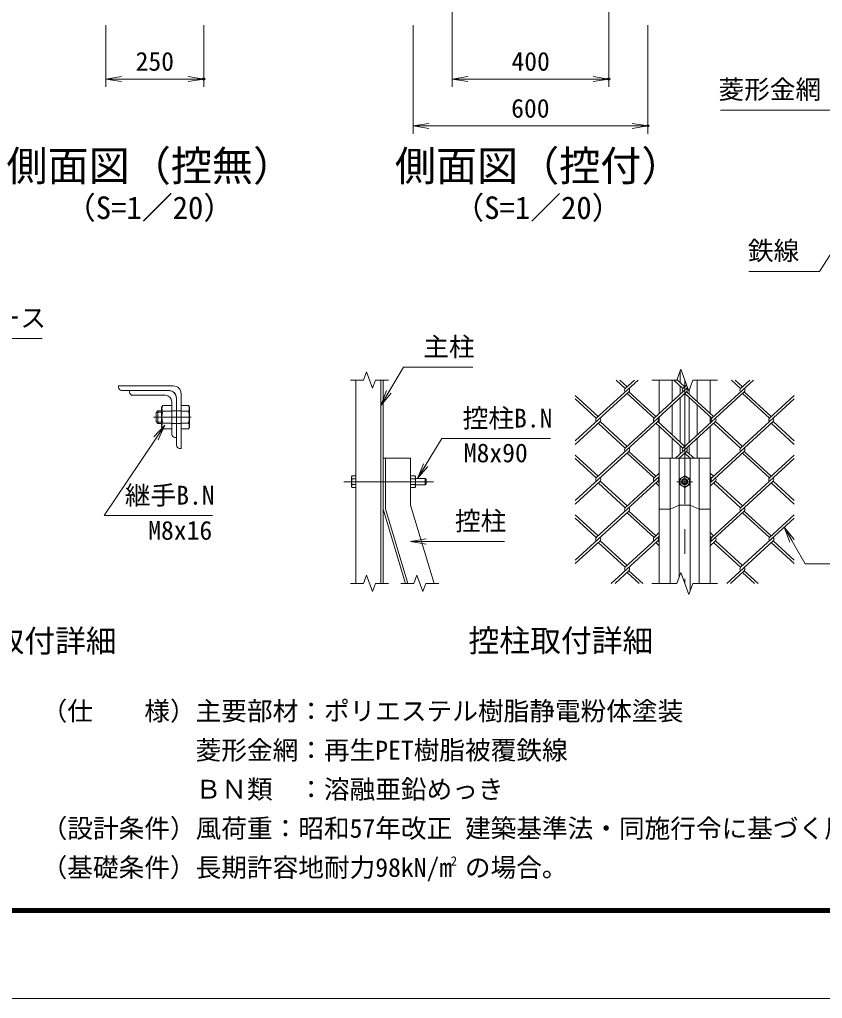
# Model space of a CAD drawing. Units: millimetres at full size. Extents: x -4200 to 4200, y -2970 to 2970.
# Drawn here: x -389 to 1663, y -2970 to -467 of the extents above; entities that cross this region are included whole.
import ezdxf
from ezdxf.enums import TextEntityAlignment as Align

# ---------------------------------------------------------------- set-up
doc = ezdxf.new("R2010")
doc.units = ezdxf.units.MM
doc.header["$LTSCALE"] = 10
doc.header["$PDMODE"] = 32
doc.header["$PDSIZE"] = 5
doc.linetypes.add('USER1', pattern=[50.8, 31.75, -6.35, 6.35, -6.35])
for name, color, linetype, lineweight in [('0-0_D-STR1', 1, 'Continuous', 18), ('0-1_D-BMK', 2, 'USER1', 13), ('0-2_D-STR-DIM', 7, 'Continuous', 13), ('0-3_D-STR3', 3, 'Continuous', 13), ('0-7_0', 7, 'Continuous', 18), ('0-A_D-STR2', 7, 'Continuous', 13), ('0-B_D-STR-TXT', 7, 'Continuous', 13), ('0-C_D-TTL', 7, 'Continuous', 18)]:
    doc.layers.add(name, color=color, linetype=linetype, lineweight=lineweight)
doc.layers.add('0-8_Defpoints', color=7, linetype='Continuous')
doc.layers.add('0-9_D-TTL-TXT', color=7, linetype='Continuous')
doc.styles.add('ＭＳ ゴシック', font='')
doc.styles.get('ＭＳ ゴシック').set_extended_font_data('MS Gothic')

# ---------------------------------------------------------------- blocks, each defined once
blk = doc.blocks.new('_Open')
at = {"layer": '0-7_0'}
blk.add_line((-10, 1.667), (0, 0), dxfattribs=at)
blk.add_lwpolyline([(-10, -1.667), (0, 0), (-10, 0)], dxfattribs=at)

msp = doc.modelspace()

# ---------------------------------------------------------------- linework, layer by layer
at = {"layer": '0-0_D-STR1'}
for p, q in [((1299.47, -1364.63), (1299.47, -1395.15)), ((470.26, -1908.81), (470.26, -1388.81)), ((534.26, -1908.81), (534.26, -1388.81)), ((540.26, -1908.81), (540.26, -1388.81)), ((1246.19, -1474.13), (1246.19, -1388.81)), ((1279.19, -1443.89), (1279.19, -1388.81)), ((1343.19, -1443.89), (1343.19, -1388.81)), ((1376.19, -1474.13), (1376.19, -1388.81)), ((4.15, -1403.73), (-135.85, -1403.73)), ((-135.85, -1407.73), (-135.85, -1403.73)), ((-5.85, -1415.73), (-127.85, -1415.73)), ((24.15, -1563.73), (24.15, -1423.73)), ((1299.47, -1403.83), (1299.47, -1425.31)), ((1322.91, -1412.99), (1322.91, -1425.31)), ((12.15, -1555.73), (12.15, -1433.73)), ((1299.47, -1433.99), (1299.47, -1547.63)), ((1322.91, -1433.99), (1322.91, -1547.63)), ((1279.19, -1529.05), (1279.19, -1452.58)), ((1343.19, -1529.05), (1343.19, -1452.58)), ((1246.19, -1498.81), (1246.19, -1482.81)), ((1376.19, -1498.81), (1376.19, -1482.81)), ((1246.19, -1908.81), (1246.19, -1507.49)), ((1376.19, -1908.81), (1376.19, -1507.49)), ((1279.19, -1588.81), (1279.19, -1537.73)), ((1343.19, -1588.81), (1343.19, -1537.73)), ((20.15, -1563.73), (24.15, -1563.73)), ((1299.47, -1556.31), (1299.47, -1577.79)), ((1322.91, -1556.31), (1322.91, -1577.79)), ((610.26, -1588.81), (540.26, -1588.81)), ((546.26, -1717.92), (546.26, -1588.81)), ((610.26, -1708.51), (610.26, -1588.81)), ((1376.19, -1588.81), (1246.19, -1588.81)), ((1274.19, -1588.81), (1274.19, -1908.81)), ((1297.19, -1588.81), (1297.19, -1890.89)), ((1299.47, -1586.47), (1299.47, -1588.81)), ((1322.91, -1586.47), (1322.91, -1588.81)), ((1325.19, -1588.81), (1325.19, -1926.73)), ((1348.18, -1588.81), (1348.18, -1908.81)), ((603.67, -1908.81), (546.26, -1717.92)), ((670.5, -1908.81), (610.26, -1708.51))]:
    msp.add_line(p, q, dxfattribs=at)
for points in [[(597.41, -1908.81), (540.26, -1718.81), (540.26, -1588.81)], [(1246.19, -1718.81), (1274.19, -1718.81), (1297.19, -1708.51), (1325.19, -1708.51), (1348.18, -1718.81), (1376.19, -1718.81)]]:
    msp.add_lwpolyline(points, dxfattribs=at)
for centre, radius, start, end in [((-127.85, -1407.73), 8, 180, 270), ((-5.85, -1433.73), 18, 0, 90), ((4.15, -1423.73), 20, 0, 90), ((20.15, -1555.73), 8, 180, 270)]:
    msp.add_arc(centre, radius, start, end, dxfattribs=at)
at = {"layer": '0-1_D-BMK'}
for p, q in [((1311.19, -1388.81), (1311.19, -1908.81)), ((-46.65, -1483.73), (50.15, -1483.73)), ((668.95, -1648.81), (440.26, -1648.81)), ((1331.19, -1648.81), (1291.19, -1648.81))]:
    msp.add_line(p, q, dxfattribs=at)
at = {"layer": '0-2_D-STR-DIM'}
for p, q in [((1116.86, -251.84), (1116.86, -639.15)), ((716.86, -331.84), (716.86, -639.15)), ((-168.26, -481.84), (-168.26, -639.15)), ((81.74, -481.84), (81.74, -639.15)), ((616.86, -481.84), (616.86, -759.15)), ((1216.86, -481.84), (1216.86, -759.15)), ((-168.26, -619.15), (81.74, -619.15)), ((716.86, -619.15), (1116.86, -619.15)), ((616.86, -739.15), (1216.86, -739.15)), ((497.57, -1367.66), (489.87, -1388.81)), ((512.96, -1409.95), (497.57, -1367.66)), ((1290.67, -1388.81), (1300.93, -1360.62)), ((1300.93, -1360.62), (1321.45, -1417)), ((456.76, -1388.81), (489.87, -1388.81)), ((520.65, -1388.81), (512.96, -1409.95)), ((520.65, -1388.81), (553.76, -1388.81)), ((1290.67, -1388.81), (1227.19, -1388.81)), ((1321.45, -1417), (1331.71, -1388.81)), ((1395.19, -1388.81), (1331.71, -1388.81)), ((497.57, -1887.66), (489.87, -1908.81)), ((512.96, -1929.95), (497.57, -1887.66)), ((1290.67, -1908.81), (1300.93, -1880.62)), ((1300.93, -1880.62), (1321.45, -1937)), ((456.76, -1908.81), (489.87, -1908.81)), ((520.65, -1908.81), (512.96, -1929.95)), ((520.65, -1908.81), (553.76, -1908.81)), ((585.45, -1908.81), (618.56, -1908.81)), ((649.35, -1908.81), (682.45, -1908.81)), ((1290.67, -1908.81), (1227.19, -1908.81)), ((1321.45, -1937), (1331.71, -1908.81)), ((1395.19, -1908.81), (1331.71, -1908.81))]:
    msp.add_line(p, q, dxfattribs=at)
msp.add_lwpolyline([(649.35, -1908.81), (641.65, -1929.95), (626.26, -1887.66), (618.56, -1908.81)], dxfattribs=at)
at = {"layer": '0-3_D-STR3'}
for p, q in [((-107.85, -1415.73), (-107.85, -1419.73)), ((-107.85, -1415.73), (-7.85, -1415.73)), ((-99.85, -1427.73), (-15.85, -1427.73)), ((0.15, -1443.73), (0.15, -1527.73)), ((12.15, -1435.73), (12.15, -1535.73)), ((-39.85, -1494.93), (-39.85, -1472.53)), ((-25.85, -1470.73), (-38.05, -1470.73)), ((-25.85, -1467.73), (-35.05, -1467.73)), ((-25.85, -1458.73), (-25.85, -1508.73)), ((0.15, -1468.72), (-22.95, -1468.72)), ((0.15, -1453.71), (0.15, -1513.76)), ((24.15, -1467.73), (0.15, -1467.73)), ((24.15, -1513.76), (24.15, -1453.71)), ((24.15, -1453.71), (42.57, -1453.71)), ((24.15, -1468.72), (42.57, -1468.72)), ((45.35, -1458.53), (42.57, -1453.71)), ((45.35, -1508.93), (45.35, -1458.53)), ((-35.05, -1499.73), (-39.85, -1494.93)), ((-25.85, -1496.73), (-38.05, -1496.73)), ((-25.85, -1499.73), (-35.05, -1499.73)), ((0.15, -1498.74), (-22.95, -1498.74)), ((24.15, -1499.73), (0.15, -1499.73)), ((24.15, -1498.74), (42.57, -1498.74)), ((24.15, -1513.76), (42.57, -1513.76)), ((45.35, -1508.93), (42.57, -1513.76)), ((8.15, -1535.73), (12.15, -1535.73)), ((459.66, -1636.21), (461.06, -1633.8)), ((459.66, -1636.21), (459.66, -1661.41)), ((470.26, -1633.8), (461.06, -1633.8)), ((470.26, -1641.3), (461.06, -1641.3)), ((470.26, -1633.8), (470.26, -1663.82)), ((610.26, -1633.8), (621.81, -1633.8)), ((610.26, -1663.82), (610.26, -1633.8)), ((610.26, -1641.3), (621.81, -1641.3)), ((621.81, -1633.8), (623.26, -1636.31)), ((623.26, -1661.31), (623.26, -1636.31)), ((623.26, -1640.81), (647.86, -1640.81)), ((647.86, -1640.81), (650.26, -1643.21)), ((647.86, -1640.81), (647.86, -1656.81)), ((650.26, -1643.21), (650.26, -1654.41)), ((459.66, -1661.41), (461.06, -1663.82)), ((470.26, -1656.31), (461.06, -1656.31)), ((470.26, -1663.82), (461.06, -1663.82)), ((610.26, -1656.31), (621.81, -1656.31)), ((610.26, -1663.82), (621.81, -1663.82)), ((621.81, -1663.82), (623.26, -1661.31)), ((623.26, -1656.81), (647.86, -1656.81)), ((647.86, -1656.81), (650.26, -1654.41))]:
    msp.add_line(p, q, dxfattribs=at)
for points in [[(-35.05, -1499.73), (-35.05, -1467.73), (-39.85, -1472.53)], [(0.15, -1453.71), (-22.95, -1453.71), (-25.85, -1458.73)], [(0.15, -1513.76), (-22.95, -1513.76), (-25.85, -1508.73)]]:
    msp.add_lwpolyline(points, dxfattribs=at)
msp.add_lwpolyline([(1324.19, -1641.3), (1311.19, -1633.8), (1298.19, -1641.3), (1298.19, -1656.31), (1311.19, -1663.82), (1324.19, -1656.31)], close=True, dxfattribs=at)
for radius in [12.5, 8, 5.6]:
    msp.add_circle((1311.19, -1648.81), radius, dxfattribs=at)
for centre, radius, start, end in [((-99.85, -1419.73), 8, 180, 270), ((-7.85, -1435.73), 20, 0, 90), ((-15.85, -1443.73), 16, 0, 90), ((-11.98, -1461.22), 13.29, 145.61585, 214.38416), ((24.41, -1483.73), 49.68, 162.4121, 197.5879), ((31.6, -1461.22), 13.29, 325.61585, 34.38415), ((-4.79, -1483.73), 49.68, 342.4121, 17.5879), ((-11.98, -1506.25), 13.29, 145.61586, 214.38414), ((31.6, -1506.25), 13.29, 325.61585, 34.38415), ((8.15, -1527.73), 8, 180, 270), ((484.73, -1648.81), 24.84, 162.4121, 197.5879), ((466.54, -1637.55), 6.64, 145.61585, 214.38415), ((616.33, -1637.55), 6.64, 325.61586, 34.38414), ((598.14, -1648.81), 24.84, 342.4121, 17.5879), ((466.54, -1660.07), 6.64, 145.61585, 214.38415), ((616.33, -1660.07), 6.64, 325.61585, 34.38416)]:
    msp.add_arc(centre, radius, start, end, dxfattribs=at)
at = {"layer": '0-8_Defpoints'}
for p in [(81.74, -619.15), (1116.86, -619.15), (1216.86, -739.15)]:
    msp.add_point(p, dxfattribs=at)
at = {"layer": '0-A_D-STR2'}
for p, q in [((1191.85, -1388.81), (1085.27, -1486.47)), ((1158.99, -1410.23), (1135.61, -1388.81)), ((1163.73, -1405.89), (1145.09, -1388.81)), ((1182.61, -1388.81), (1159.11, -1410.34)), ((1306.45, -1410.23), (1283.07, -1388.81)), ((1311.19, -1405.89), (1291.13, -1387.52)), ((1486.76, -1388.81), (1380.18, -1486.47)), ((1453.91, -1410.23), (1430.52, -1388.81)), ((1458.64, -1405.89), (1440, -1388.81)), ((1477.29, -1388.81), (1453.91, -1410.23)), ((1168.47, -1418.91), (1031.19, -1544.71)), ((1315.92, -1418.91), (1158.99, -1562.71)), ((1232.72, -1486.47), (1163.73, -1423.25)), ((1237.46, -1482.13), (1168.47, -1418.91)), ((1318.22, -1408.13), (1232.72, -1486.47)), ((1315.85, -1401.62), (1306.45, -1410.23)), ((1463.38, -1418.91), (1306.45, -1562.71)), ((1380.18, -1486.47), (1311.19, -1423.25)), ((1384.91, -1482.13), (1315.92, -1418.91)), ((1527.63, -1486.47), (1458.64, -1423.25)), ((1532.37, -1482.13), (1463.38, -1418.91)), ((1090, -1482.13), (1031.19, -1428.24)), ((1085.27, -1486.47), (1031.19, -1436.92)), ((1591.19, -1436.92), (1453.91, -1562.71)), ((1591.19, -1428.24), (1527.63, -1486.47)), ((1094.74, -1495.15), (1031.19, -1553.39)), ((1242.2, -1495.15), (1085.27, -1638.95)), ((1158.99, -1562.71), (1090, -1499.49)), ((1163.73, -1558.37), (1094.74, -1495.15)), ((1306.45, -1562.71), (1237.46, -1499.49)), ((1311.19, -1558.37), (1242.2, -1495.15)), ((1389.65, -1495.15), (1287.44, -1588.81)), ((1537.11, -1495.15), (1380.18, -1638.95)), ((1453.91, -1562.71), (1385.33, -1499.87)), ((1458.64, -1558.37), (1389.65, -1495.15)), ((1591.19, -1553.39), (1532.37, -1499.49)), ((1591.19, -1544.71), (1537.11, -1495.15)), ((1168.47, -1571.39), (1031.19, -1697.19)), ((1232.72, -1638.95), (1163.73, -1575.73)), ((1237.46, -1634.61), (1168.47, -1571.39)), ((1315.92, -1571.39), (1296.92, -1588.81)), ((1325.46, -1588.81), (1311.19, -1575.73)), ((1334.93, -1588.81), (1315.92, -1571.39)), ((1463.38, -1571.39), (1376.19, -1651.29)), ((1527.63, -1638.95), (1458.64, -1575.73)), ((1532.37, -1634.61), (1463.38, -1571.39)), ((1090, -1634.61), (1031.19, -1580.71)), ((1085.27, -1638.95), (1031.19, -1589.4)), ((1591.19, -1589.4), (1453.91, -1715.19)), ((1591.19, -1580.71), (1527.63, -1638.95)), ((1246.19, -1626.61), (1232.72, -1638.95)), ((1384.91, -1634.61), (1376.19, -1626.61)), ((1094.74, -1647.63), (1031.19, -1705.87)), ((1242.2, -1647.63), (1085.27, -1791.43)), ((1163.73, -1710.85), (1094.74, -1647.63)), ((1246.19, -1635.29), (1158.99, -1715.19)), ((1246.19, -1651.29), (1242.2, -1647.63)), ((1380.18, -1638.95), (1376.19, -1635.29)), ((1389.65, -1647.63), (1376.19, -1659.97)), ((1537.11, -1647.63), (1380.18, -1791.43)), ((1458.64, -1710.85), (1389.65, -1647.63)), ((1591.19, -1697.19), (1537.11, -1647.63)), ((1158.99, -1715.19), (1090, -1651.97)), ((1246.19, -1659.97), (1237.46, -1651.97)), ((1453.91, -1715.19), (1384.91, -1651.97)), ((1591.19, -1705.87), (1532.37, -1651.97)), ((1168.47, -1723.87), (1031.19, -1849.67)), ((1237.46, -1787.09), (1168.47, -1723.87)), ((1463.38, -1723.87), (1376.19, -1803.77)), ((1532.37, -1787.09), (1463.38, -1723.87)), ((1090, -1787.09), (1031.19, -1733.19)), ((1085.27, -1791.43), (1031.19, -1741.87)), ((1232.72, -1791.43), (1163.73, -1728.21)), ((1591.19, -1741.87), (1453.91, -1867.67)), ((1527.63, -1791.43), (1458.64, -1728.21)), ((1591.19, -1733.19), (1527.63, -1791.43)), ((1094.74, -1800.11), (1031.19, -1858.35)), ((1163.73, -1863.33), (1094.74, -1800.11)), ((1242.2, -1800.11), (1123.57, -1908.81)), ((1246.19, -1787.77), (1158.99, -1867.67)), ((1246.19, -1779.09), (1232.72, -1791.43)), ((1246.19, -1803.77), (1242.2, -1800.11)), ((1384.91, -1787.09), (1376.19, -1779.09)), ((1380.18, -1791.43), (1376.19, -1787.77)), ((1389.65, -1800.11), (1376.19, -1812.45)), ((1458.64, -1863.33), (1389.65, -1800.11)), ((1537.11, -1800.11), (1418.48, -1908.81)), ((1591.19, -1849.67), (1537.11, -1800.11)), ((1158.99, -1867.67), (1090, -1804.45)), ((1246.19, -1812.45), (1237.46, -1804.45)), ((1453.91, -1867.67), (1384.91, -1804.45)), ((1591.19, -1858.35), (1532.37, -1804.45)), ((1168.47, -1876.35), (1133.05, -1908.81)), ((1203.89, -1908.81), (1168.47, -1876.35)), ((1463.38, -1876.35), (1427.96, -1908.81)), ((1498.8, -1908.81), (1463.38, -1876.35)), ((1194.42, -1908.81), (1163.73, -1880.69)), ((1489.33, -1908.81), (1458.64, -1880.69))]:
    msp.add_line(p, q, dxfattribs=at)
for centre, start, end in [((1163.84, -1414.69), 137.5, 222.5), ((1163.84, -1414.69), 317.5, 42.5), ((1311.29, -1414.69), 137.5, 222.5), ((1311.29, -1414.69), 317.5, 42.5), ((1458.75, -1414.69), 137.5, 222.5), ((1458.75, -1414.69), 317.5, 42.5), ((1090, -1490.81), 137.5, 222.5), ((1090, -1490.81), 317.5, 42.5), ((1237.46, -1490.81), 137.5, 222.5), ((1237.46, -1490.81), 317.5, 42.5), ((1384.91, -1490.81), 137.5, 222.5), ((1384.91, -1490.81), 317.5, 42.5), ((1532.48, -1490.93), 137.5, 222.5), ((1532.48, -1490.93), 317.5, 42.5), ((1163.72, -1567.06), 137.5, 222.5), ((1163.72, -1567.06), 317.5, 42.5), ((1311.17, -1567.06), 137.5, 222.5), ((1311.17, -1567.06), 317.5, 42.5), ((1458.63, -1567.06), 137.5, 222.5), ((1458.63, -1567.06), 317.5, 42.5), ((1090, -1643.29), 137.5, 222.5), ((1090, -1643.29), 317.5, 42.5), ((1237.46, -1643.29), 137.5, 222.5), ((1237.46, -1643.29), 317.5, 42.5), ((1384.91, -1643.29), 137.5, 222.5), ((1384.91, -1643.29), 317.5, 42.5), ((1532.48, -1643.41), 137.5, 222.5), ((1532.48, -1643.41), 317.5, 42.5), ((1163.72, -1719.54), 137.5, 222.5), ((1163.72, -1719.54), 317.5, 42.5), ((1458.76, -1719.64), 137.5, 222.5), ((1458.76, -1719.64), 317.5, 42.5), ((1090.12, -1795.88), 137.5, 222.5), ((1090.12, -1795.88), 317.5, 42.5), ((1237.58, -1795.88), 137.5, 222.5), ((1237.58, -1795.88), 317.5, 42.5), ((1385.03, -1795.88), 137.5, 222.5), ((1385.03, -1795.88), 317.5, 42.5), ((1532.59, -1796), 137.5, 222.5), ((1532.59, -1796), 317.5, 42.5), ((1163.72, -1872.02), 137.5, 222.5), ((1163.72, -1872.02), 317.5, 42.5), ((1458.76, -1872.12), 137.5, 222.5), ((1458.76, -1872.12), 317.5, 42.5)]:
    msp.add_arc(centre, 6.42, start, end, dxfattribs=at)
at = {"layer": '0-B_D-STR-TXT'}
msp.add_line((850.48, -1801.62), (612.67, -1801.62), dxfattribs=at)
for points in [[(1402.26, -698.42), (1707.75, -698.42), (1759.44, -789.35)], [(1474.98, -1111), (1655.86, -1111), (1724.76, -1002.71)], [(-331.43, -1282.39), (-702.65, -1282.39), (-759.01, -1445.6)], [(769.43, -1355.97), (592.11, -1355.97), (535.54, -1451.83)], [(104.42, -1735.21), (-172.9, -1735.21), (-18.71, -1506.24)], [(967.82, -1538.66), (690.5, -1538.66), (629.39, -1639.1)], [(1924.78, -1859.17), (1619.28, -1859.17), (1566.51, -1767.13)]]:
    msp.add_lwpolyline(points, dxfattribs=at)
at = {"layer": '0-C_D-TTL', "color": 2}
msp.add_lwpolyline([(-4200, 2970), (4200, 2970), (4200, -2970), (-4200, -2970)], close=True, dxfattribs=at)
at = {"layer": '0-C_D-TTL'}
for points in [[(-3930, 2750), (3930, 2750), (3930, -2750), (-3930, -2750)], [(-3927.5, 2747.5), (3927.5, 2747.5), (3927.5, -2747.5), (-3927.5, -2747.5)], [(-3925, 2745), (3925, 2745), (3925, -2745), (-3925, -2745)], [(-3922.5, 2742.5), (3922.5, 2742.5), (3922.5, -2742.5), (-3922.5, -2742.5)], [(-3920, 2740), (3920, 2740), (3920, -2740), (-3920, -2740)]]:
    msp.add_lwpolyline(points, close=True, dxfattribs=at)

# ---------------------------------------------------------------- block references
at = {"layer": '0-2_D-STR-DIM', "xscale": 4, "yscale": 4, "rotation": 180}
for p in [(-168.26, -619.15), (716.86, -619.15), (616.86, -739.15)]:
    msp.add_blockref('_Open', p, dxfattribs=at)
at = {"layer": '0-2_D-STR-DIM', "xscale": 4, "yscale": 4}
for p in [(81.74, -619.15), (1116.86, -619.15), (1216.86, -739.15)]:
    msp.add_blockref('_Open', p, dxfattribs=at)
at = {"layer": '0-B_D-STR-TXT', "xscale": 4, "yscale": 4}
for p, rotation in [((534.52, -1453.56), 239.45419), ((-17.59, -1504.58), 56.0438), ((628.35, -1640.81), 238.68341), ((1565.51, -1765.4), 119.83083), ((610.67, -1801.62), 180)]:
    msp.add_blockref('_Open', p, dxfattribs=dict(at, rotation=rotation))

# ---------------------------------------------------------------- texts
at = {"layer": '0-2_D-STR-DIM', "style": 'ＭＳ ゴシック'}
for s, p in [('250', (-92.27, -612.41)), ('400', (868.36, -612.41)), ('600', (867.6, -732.41))]:
    msp.add_text(s, height=48.09, dxfattribs=at).set_placement(p, align=Align.BOTTOM_LEFT)
at = {"layer": '0-9_D-TTL-TXT', "style": 'ＭＳ ゴシック'}
for s, height, p in [('側面図（控無）', 76.98, (-422.25, -902.85)), ('側面図（控付）', 76.98, (570.42, -902.85)), ('（S=1／20）', 57.7, (-272.81, -994.42)), ('（S=1／20）', 57.7, (719.86, -994.42)), ('継手ピース取付詳細', 57.7, (-849.17, -2102.05)), ('控柱取付詳細', 57.7, (758.6, -2101.29)), ('（仕\u3000\u3000様）主要部材：ポリエステル樹脂静電粉体塗装', 48.09, (-332.45, -2273.6)), ('\u3000\u3000\u3000\u3000\u3000\u3000菱形金網：再生PET樹脂被覆鉄線', 48.09, (-332.45, -2373.6)), ('\u3000\u3000\u3000\u3000\u3000\u3000ＢＮ類\u3000：溶融亜鉛めっき', 48.09, (-332.45, -2473.6)), ('（設計条件）風荷重：昭和57年改正 建築基準法・同施行令に基づく風圧力に準拠。', 48.09, (-332.45, -2573.6)), ('（基礎条件）長期許容地耐力98kN/m の場合。', 48.09, (-332.45, -2673.6)), ('2', 24.05, (713.02, -2637.79))]:
    msp.add_text(s, height=height, dxfattribs=at).set_placement(p, align=Align.BOTTOM_LEFT)
at = {"layer": '0-B_D-STR-TXT', "style": 'ＭＳ ゴシック'}
for s, p in [('菱形金網', (1397.43, -684.18)), ('鉄線', (1472.7, -1096.63)), ('継手ピース', (-649.45, -1268.28)), ('主柱', (643.04, -1342.24)), ('控柱B.N', (743.71, -1524.68)), ('M8x90', (746.5, -1613.56)), ('継手B.N', (-119.69, -1721.86)), ('控柱', (724.08, -1787.64)), ('M8x16', (-60.06, -1811.61))]:
    msp.add_text(s, height=48.09, dxfattribs=at).set_placement(p, align=Align.BOTTOM_LEFT)

doc.saveas('drawing.dxf')
